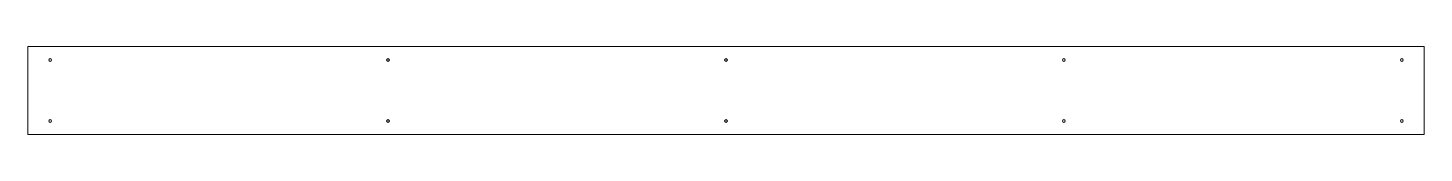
# Model space of a CAD drawing. Header units: inches. Extents: x 0 to 57.1, y 0 to 3.6.
import ezdxf

# ---------------------------------------------------------------- set-up
doc = ezdxf.new("R2010")
doc.units = ezdxf.units.IN
doc.header["$MEASUREMENT"] = 0

msp = doc.modelspace()

# ---------------------------------------------------------------- linework, layer by layer
at = {"color": 7, "linetype": 'Continuous', "lineweight": 15}
for p, q in [((0, 3.6), (0, 0)), ((57.089, 3.6), (0, 3.6)), ((57.089, 0), (57.089, 3.6)), ((0, 0), (57.089, 0))]:
    msp.add_line(p, q, dxfattribs=at)
for centre in [(0.905, 3.05), (14.725, 3.05), (28.545, 3.05), (42.364, 3.05), (56.184, 3.05), (0.905, 0.55), (14.725, 0.55), (28.545, 0.55), (42.364, 0.55), (56.184, 0.55)]:
    msp.add_circle(centre, 0.056, dxfattribs=at)

doc.saveas('drawing.dxf')
